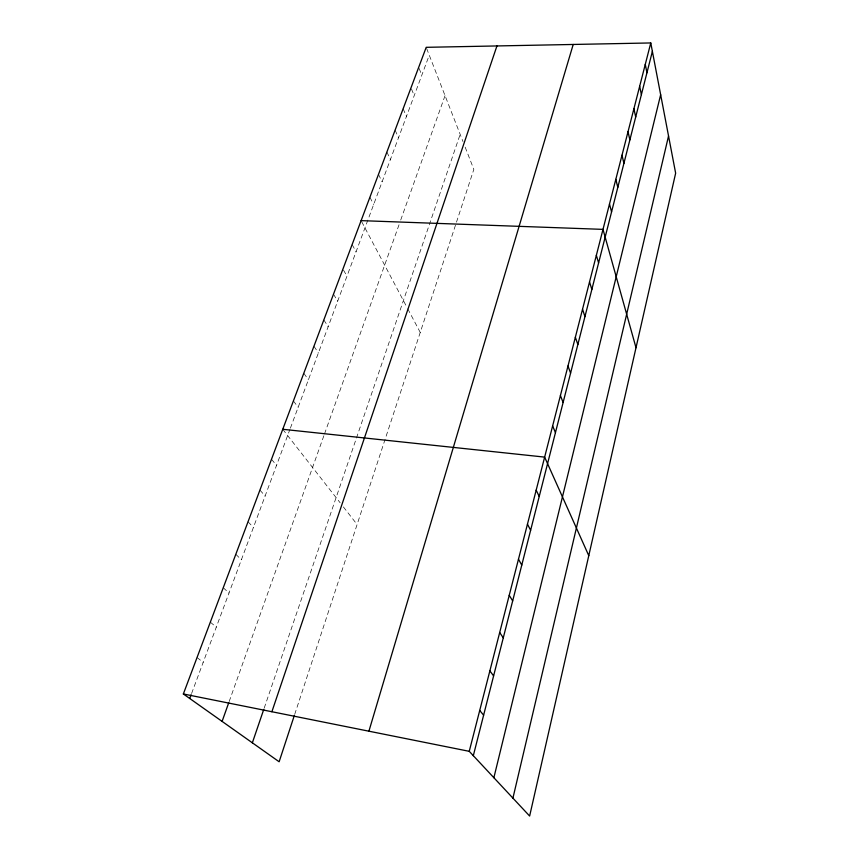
<?xml version="1.0" encoding="UTF-8"?>
<svg xmlns="http://www.w3.org/2000/svg" width="859" height="859" viewBox="0 0 859 859"><rect width="100%" height="100%" fill="white"/><g stroke="black" fill="none" stroke-linecap="round" stroke-linejoin="round"><path stroke-width="0.64" stroke-dasharray="4.29 3.22" d="M294.691 714.42L473.835 169.373L464.88 146.427M264.207 708.117L460.166 134.348M229.17 701.524L324.068 435.18M324.498 433.967L399.403 223.727M400.724 220.011L445.048 95.617M191.589 693.503L289.923 429.403M290.385 428.169L429.264 55.169M197.044 657.543L203.196 662.321M210.337 622.141L216.285 627.177M223.254 587.749L229.009 593.011M235.817 554.291L241.379 559.789M248.036 521.757L253.416 527.458M259.923 490.102L265.13 495.997M271.498 459.286L276.534 465.363M282.761 429.285L340.143 502.773M343.375 506.917L357.108 524.505M293.413 400.906L298.148 407.306M303.807 373.236L308.402 379.785M313.943 346.241L318.399 352.931M323.843 319.902L328.159 326.721M333.496 294.186L337.684 301.133M343.503 270.102L346.982 276.147M352.126 244.579L356.077 251.741M361.66 221.665L407.134 307.651M407.767 308.832L420.244 332.433M369.907 197.237L373.633 204.582M378.486 174.366L382.115 181.807M386.883 152.011L390.405 159.527M395.097 130.149L398.522 137.741M403.129 108.76L406.457 116.427M411.45 88.939L414.221 95.564M419.128 68.473L421.823 75.152M426.633 48.448L462.99 141.595"/><path stroke-width="1.29" d="M512.92 798.129L668.538 136.012M493.871 777.717L660.657 94.715M473.32 755.684L652.378 51.39M650.768 42.95L675.646 173.185L529.638 816.05L469.25 751.324L650.768 42.95L426.204 47.32L183.354 693.975L279.132 761.761L294.272 715.687M368.908 731.192L573.211 44.464M271.884 711.735L496.942 45.946M252.353 742.81L263.777 709.362M222.094 721.399L228.73 702.769M189.732 698.485L191.127 694.748M361.113 220.634L602.997 229.374L636.004 347.723M282.761 429.285L544.638 457.106L588.78 555.655M183.354 693.975L469.25 751.324M479.719 710.468L483.617 715.171M489.866 670.879L493.603 675.904M499.691 632.514L503.277 637.84M509.226 595.308L512.673 600.903M518.471 559.209L521.778 565.072M527.458 524.173L530.626 530.271M536.177 490.156L539.216 496.481M552.638 425.914L555.451 432.635M560.412 395.569L563.117 402.474M567.982 366.02L570.591 373.096M575.347 337.254L577.86 344.48M582.531 309.24L584.947 316.606M589.532 281.935L591.851 289.44M596.35 255.316L598.594 262.951M609.482 204.055L611.565 211.915M615.817 179.359L617.814 187.326M621.991 155.264L623.924 163.317M628.015 131.728L629.883 139.877M633.91 108.76L635.703 116.974M639.654 86.308L641.394 94.608M645.281 64.382L646.945 72.757"/></g></svg>
